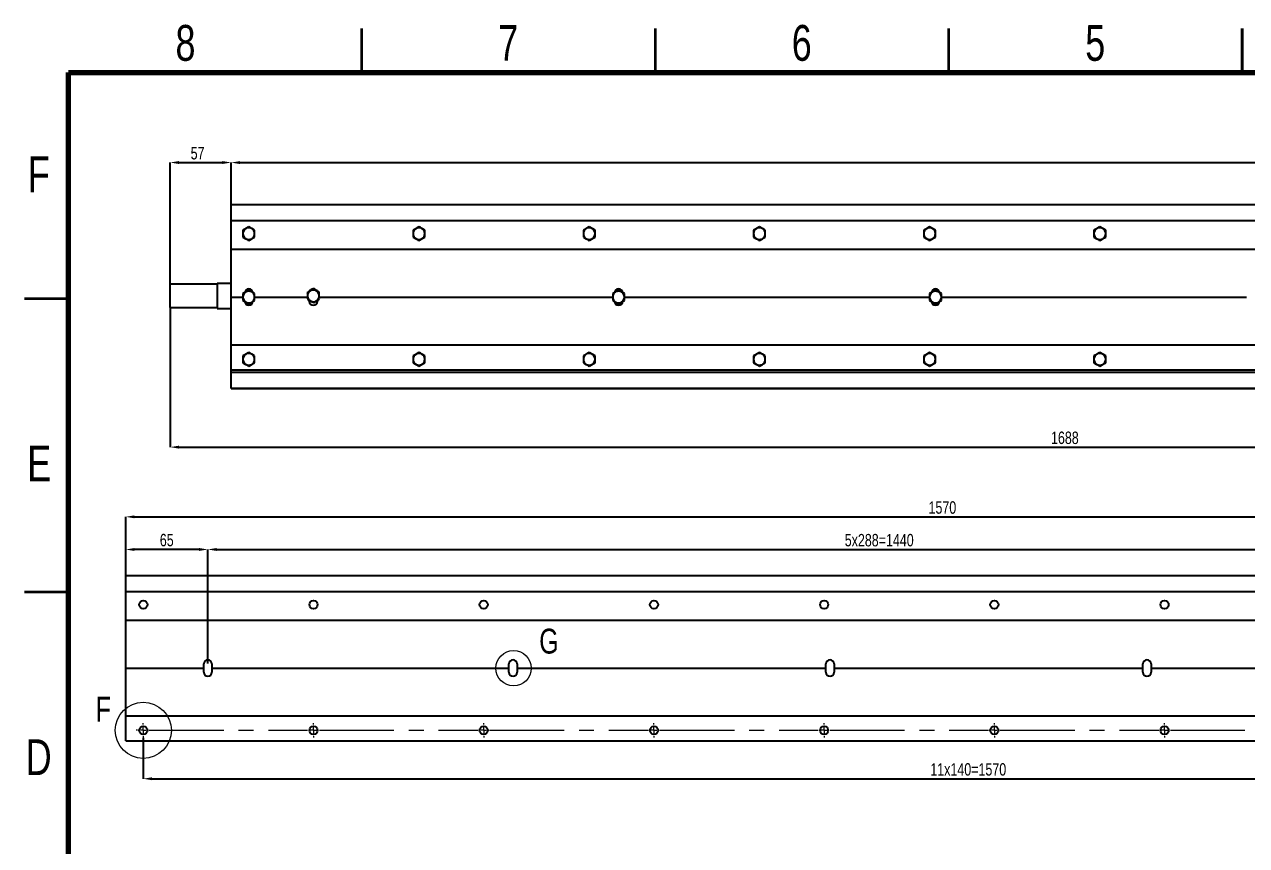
# Model space of a CAD drawing. Header units: millimetres. Extents: x -361 to 14022, y -1822 to 1455.
# Drawn here: x 3750.8 to 3959, y 153.8 to 293.6 of the extents above; entities that cross this region are included whole.
import ezdxf

# ---------------------------------------------------------------- set-up
doc = ezdxf.new("R2010")
doc.units = ezdxf.units.MM
doc.linetypes.add('CENTERX2', pattern=[20.32, 12.7, -2.54, 2.54, -2.54])
doc.styles.add('SLDTEXTSTYLE0', font='TXT', dxfattribs={"width": 0.75})
doc.dimstyles.new('SLDDIMSTYLE10', dxfattribs={"dimtxt": 2.116667, "dimasz": 1.5, "dimexe": 0, "dimexo": 0.0625, "dimgap": 0.529167, "dimtad": 1, "dimdec": 1, "dimlfac": 5, "dimrnd": 1e-09, "dimzin": 4, "dimdsep": 46, "dimtxsty": 'SLDTEXTSTYLE0', "dimsah": 1, "dimcen": 0.09, "dimadec": 0, "dimazin": 1, "dimtfac": 1, "dimtdec": 1, "dimtofl": 0, "dimtmove": 0, "dimatfit": 3, "dimfxl": 1, "dimfrac": 2, "dimtolj": 1, "dimtzin": 12, "dimarcsym": 0})
doc.dimstyles.new('SLDDIMSTYLE9', dxfattribs={"dimtxt": 2.116667, "dimasz": 1.5, "dimexe": 0, "dimexo": 0.0625, "dimgap": 0.529167, "dimtad": 1, "dimdec": 1, "dimlfac": 5, "dimrnd": 1e-09, "dimzin": 4, "dimdsep": 46, "dimtxsty": 'SLDTEXTSTYLE0', "dimsah": 1, "dimcen": 0.09, "dimadec": 0, "dimazin": 1, "dimtfac": 1, "dimtdec": 1, "dimtmove": 0, "dimatfit": 0, "dimfxl": 1, "dimfrac": 2, "dimtolj": 1, "dimtzin": 12, "dimarcsym": 0})

# ---------------------------------------------------------------- blocks, each defined once
blk = doc.blocks.new('*D133')
at = {"color": 0, "linetype": 'Continuous', "lineweight": -2, "transparency": 16777216}
for p, q in [((3786.02, 263), (3786.02, 270.08)), ((3787.52, 270.08), (4080.52, 270.08)), ((4082.02, 263), (4082.02, 270.08))]:
    blk.add_line(p, q, dxfattribs=at)
at = {"color": 0, "linetype": 'Continuous', "transparency": 16777216}
for points in [[(3787.52, 270.33), (3787.52, 269.83), (3786.02, 270.08)], [(4080.52, 270.33), (4080.52, 269.83), (4082.02, 270.08)]]:
    blk.add_solid(points, dxfattribs=at)
at = {"layer": 'Defpoints', "color": 0, "linetype": 'Continuous', "transparency": 16777216}
for p in [(4082.02, 270.08), (3786.02, 262.94), (4082.02, 262.94)]:
    blk.add_point(p, dxfattribs=at)
at = {"color": 0, "linetype": 'Continuous', "lineweight": 18, "transparency": 16777216, "insert": (4040.73, 272.73), "char_height": 2.117, "attachment_point": 2, "style": 'SLDTEXTSTYLE0'}
blk.add_mtext('\\A1;1570', dxfattribs=at)
blk = doc.blocks.new('*D134')
at = {"color": 0, "linetype": 'Continuous', "lineweight": -2, "transparency": 16777216}
for p, q in [((3775.62, 249.44), (3775.62, 270.09)), ((3777.12, 270.09), (3784.52, 270.09)), ((3786.02, 255.38), (3786.02, 270.09))]:
    blk.add_line(p, q, dxfattribs=at)
at = {"color": 0, "linetype": 'Continuous', "transparency": 16777216}
for points in [[(3777.12, 270.34), (3777.12, 269.84), (3775.62, 270.09)], [(3784.52, 270.34), (3784.52, 269.84), (3786.02, 270.09)]]:
    blk.add_solid(points, dxfattribs=at)
at = {"layer": 'Defpoints', "color": 0, "linetype": 'Continuous', "transparency": 16777216}
for p in [(3786.02, 270.09), (3786.02, 255.32), (3775.62, 249.38)]:
    blk.add_point(p, dxfattribs=at)
at = {"color": 0, "linetype": 'Continuous', "lineweight": 18, "transparency": 16777216, "insert": (3780.29, 272.73), "char_height": 2.117, "attachment_point": 2, "style": 'SLDTEXTSTYLE0'}
blk.add_mtext('\\A1;57', dxfattribs=at)
blk = doc.blocks.new('*D135')
at = {"color": 0, "linetype": 'Continuous', "lineweight": -2, "transparency": 16777216}
for p, q in [((3775.62, 245.32), (3775.62, 221.62)), ((4092.42, 245.32), (4092.42, 221.62)), ((3777.12, 221.62), (4090.92, 221.62))]:
    blk.add_line(p, q, dxfattribs=at)
at = {"color": 0, "linetype": 'Continuous', "transparency": 16777216}
for points in [[(3777.12, 221.87), (3777.12, 221.37), (3775.62, 221.62)], [(4090.92, 221.87), (4090.92, 221.37), (4092.42, 221.62)]]:
    blk.add_solid(points, dxfattribs=at)
at = {"layer": 'Defpoints', "color": 0, "linetype": 'Continuous', "transparency": 16777216}
for p in [(3775.62, 245.38), (4092.42, 245.38), (4092.42, 221.62)]:
    blk.add_point(p, dxfattribs=at)
at = {"color": 0, "linetype": 'Continuous', "lineweight": 18, "transparency": 16777216, "insert": (3928.06, 224.27), "char_height": 2.117, "attachment_point": 2, "style": 'SLDTEXTSTYLE0'}
blk.add_mtext('\\A1;1688', dxfattribs=at)
blk = doc.blocks.new('*D109')
at = {"color": 0, "linetype": 'Continuous', "lineweight": -2, "transparency": 16777216}
for p, q in [((3768.04, 192.2), (3768.04, 209.75)), ((3769.54, 209.75), (4062.54, 209.75)), ((4064.04, 192.2), (4064.04, 209.75))]:
    blk.add_line(p, q, dxfattribs=at)
at = {"color": 0, "linetype": 'Continuous', "transparency": 16777216}
for points in [[(3769.54, 210), (3769.54, 209.5), (3768.04, 209.75)], [(4062.54, 210), (4062.54, 209.5), (4064.04, 209.75)]]:
    blk.add_solid(points, dxfattribs=at)
at = {"layer": 'Defpoints', "color": 0, "linetype": 'Continuous', "transparency": 16777216}
for p in [(4064.04, 209.75), (3768.04, 192.14), (4064.04, 192.14)]:
    blk.add_point(p, dxfattribs=at)
at = {"color": 0, "linetype": 'Continuous', "lineweight": 18, "transparency": 16777216, "insert": (3907.19, 212.4), "char_height": 2.117, "attachment_point": 2, "style": 'SLDTEXTSTYLE0'}
blk.add_mtext('\\A1;1570', dxfattribs=at)
blk = doc.blocks.new('*D110')
at = {"color": 0, "linetype": 'Continuous', "lineweight": -2, "transparency": 16777216}
for p, q in [((3771.04, 172.13), (3771.04, 165.15)), ((4061.04, 172.13), (4061.04, 165.15)), ((3772.54, 165.15), (4059.54, 165.15))]:
    blk.add_line(p, q, dxfattribs=at)
at = {"color": 0, "linetype": 'Continuous', "transparency": 16777216}
for points in [[(3772.54, 165.4), (3772.54, 164.9), (3771.04, 165.15)], [(4059.54, 165.4), (4059.54, 164.9), (4061.04, 165.15)]]:
    blk.add_solid(points, dxfattribs=at)
at = {"layer": 'Defpoints', "color": 0, "linetype": 'Continuous', "transparency": 16777216}
for p in [(3771.04, 172.2), (4061.04, 172.2), (4061.04, 165.15)]:
    blk.add_point(p, dxfattribs=at)
at = {"color": 0, "linetype": 'Continuous', "lineweight": 18, "transparency": 16777216, "insert": (3911.6, 167.8), "char_height": 2.1167, "attachment_point": 2, "style": 'SLDTEXTSTYLE0'}
blk.add_mtext('\\A1;11x140=1570', dxfattribs=at)
blk = doc.blocks.new('*D113')
at = {"color": 0, "linetype": 'Continuous', "lineweight": -2, "transparency": 16777216}
for p, q in [((3782.04, 184.76), (3782.04, 204.19)), ((3783.54, 204.19), (4048.54, 204.19)), ((4050.04, 184.76), (4050.04, 204.19))]:
    blk.add_line(p, q, dxfattribs=at)
at = {"color": 0, "linetype": 'Continuous', "transparency": 16777216}
for points in [[(3783.54, 204.44), (3783.54, 203.94), (3782.04, 204.19)], [(4048.54, 204.44), (4048.54, 203.94), (4050.04, 204.19)]]:
    blk.add_solid(points, dxfattribs=at)
at = {"layer": 'Defpoints', "color": 0, "linetype": 'Continuous', "transparency": 16777216}
for p in [(4050.04, 204.19), (3782.04, 184.7), (4050.04, 184.7)]:
    blk.add_point(p, dxfattribs=at)
at = {"color": 0, "linetype": 'Continuous', "lineweight": 18, "transparency": 16777216, "insert": (3896.43, 206.84), "char_height": 2.1167, "attachment_point": 2, "style": 'SLDTEXTSTYLE0'}
blk.add_mtext('\\A1;5x288=1440', dxfattribs=at)
blk = doc.blocks.new('SW_CENTERMARKSYMBOL_0')
at = {"color": 0, "linetype": 'Continuous', "lineweight": 0}
for p, q in [((-262, 0), (-262.2, 0)), ((-261, 0), (-261.5, 0)), ((-261, 1), (-261, 1.2)), ((-261, 0), (-261, 0.5)), ((-261, 0), (-261, -0.5)), ((-261, 0), (-260.5, 0)), ((-232, 0), (-232.5, 0)), ((-232, 1), (-232, 1.2)), ((-232, 0), (-232, 0.5)), ((-232, 0), (-232, -0.5)), ((-232, 0), (-231.5, 0)), ((-203, 0), (-203.5, 0)), ((-203, 1), (-203, 1.2)), ((-203, 0), (-203, 0.5)), ((-203, 0), (-203, -0.5)), ((-203, 0), (-202.5, 0)), ((-174, 0), (-174.5, 0)), ((-174, 1), (-174, 1.2)), ((-174, 0), (-174, 0.5)), ((-174, 0), (-174, -0.5)), ((-174, 0), (-173.5, 0)), ((-145, 0), (-145.5, 0)), ((-145, 1), (-145, 1.2)), ((-145, 0), (-145, 0.5)), ((-145, 0), (-145, -0.5)), ((-145, 0), (-144.5, 0)), ((-116, 0), (-116.5, 0)), ((-116, 1), (-116, 1.2)), ((-116, 0), (-116, 0.5)), ((-116, 0), (-116, -0.5)), ((-116, 0), (-115.5, 0)), ((-87, 0), (-87.5, 0)), ((-87, 1), (-87, 1.2)), ((-87, 0), (-87, 0.5)), ((-87, 0), (-87, -0.5)), ((-87, 0), (-86.5, 0)), ((-261, -1), (-261, -1.2)), ((-232, -1), (-232, -1.2)), ((-203, -1), (-203, -1.2)), ((-174, -1), (-174, -1.2)), ((-145, -1), (-145, -1.2)), ((-116, -1), (-116, -1.2)), ((-87, -1), (-87, -1.2))]:
    blk.add_line(p, q, dxfattribs=at)
at = {"color": 0, "linetype": 'CENTERX2', "lineweight": 0}
for p, q in [((-260, 0), (-233, 0)), ((-231, 0), (-204, 0)), ((-202, 0), (-175, 0)), ((-173, 0), (-146, 0)), ((-144, 0), (-117, 0)), ((-115, 0), (-88, 0)), ((-86, 0), (-59, 0))]:
    blk.add_line(p, q, dxfattribs=at)
blk = doc.blocks.new('*D152')
at = {"color": 0, "linetype": 'Continuous', "lineweight": -2, "transparency": 16777216}
for p, q in [((3768.04, 186.57), (3768.04, 204.19)), ((3780.54, 204.19), (3769.54, 204.19)), ((3782.04, 184.76), (3782.04, 204.19))]:
    blk.add_line(p, q, dxfattribs=at)
at = {"color": 0, "linetype": 'Continuous', "transparency": 16777216}
for points in [[(3769.54, 204.44), (3769.54, 203.94), (3768.04, 204.19)], [(3780.54, 204.44), (3780.54, 203.94), (3782.04, 204.19)]]:
    blk.add_solid(points, dxfattribs=at)
at = {"layer": 'Defpoints', "color": 0, "linetype": 'Continuous', "transparency": 16777216}
for p in [(3768.04, 204.19), (3768.04, 186.5), (3782.04, 184.7)]:
    blk.add_point(p, dxfattribs=at)
at = {"color": 0, "linetype": 'Continuous', "lineweight": 18, "transparency": 16777216, "insert": (3775.04, 205.78), "char_height": 2.117, "attachment_point": 5, "style": 'SLDTEXTSTYLE0'}
blk.add_mtext('\\A1;65', dxfattribs=at)

msp = doc.modelspace()

# ---------------------------------------------------------------- linework, layer by layer
at = {"color": 7, "linetype": 'Continuous', "lineweight": 35}
for p, q in [((3808.293202, 285.397813), (3808.293202, 292.897813)), ((3858.293202, 285.397813), (3858.293202, 292.897813)), ((3908.293202, 285.397813), (3908.293202, 292.897813)), ((3958.293202, 292.897813), (3958.293202, 285.397813)), ((3958.293202, 285.397813), (3958.293202, 292.897813)), ((3758.293202, 246.897813), (3750.793202, 246.897813)), ((3758.293202, 196.897813), (3750.793202, 196.897813))]:
    msp.add_line(p, q, dxfattribs=at)
at = {"color": 7, "linetype": 'Continuous', "lineweight": 70}
for p, q in [((3758.293202, 8.397813), (3758.293202, 285.397813)), ((3758.293202, 285.397813), (4158.293202, 285.397813))]:
    msp.add_line(p, q, dxfattribs=at)
at = {"color": 7, "linetype": 'Continuous', "lineweight": 25}
for p, q in [((3786.016991, 262.938304), (4082.016991, 262.938304)), ((3786.016991, 260.233712), (3786.016991, 262.938304)), ((3786.016991, 260.233712), (4082.016991, 260.233712)), ((3786.016991, 255.321061), (3786.016991, 260.233712)), ((3789.016991, 259.134823), (3788.516991, 258.846148)), ((3790.016991, 258.557472), (3789.516991, 258.846148)), ((3818.016991, 259.134823), (3817.516991, 258.846148)), ((3819.016991, 258.557472), (3818.516991, 258.846148)), ((3847.016991, 259.134823), (3846.516991, 258.846148)), ((3848.016991, 258.557472), (3847.516991, 258.846148)), ((3876.016991, 259.134823), (3875.516991, 258.846148)), ((3877.016991, 258.557472), (3876.516991, 258.846148)), ((3905.016991, 259.134823), (3904.516991, 258.846148)), ((3906.016991, 258.557472), (3905.516991, 258.846148)), ((3934.016991, 259.134823), (3933.516991, 258.846148)), ((3935.016991, 258.557472), (3934.516991, 258.846148)), ((3788.016991, 257.402772), (3788.516991, 257.114097)), ((3789.016991, 256.825422), (3789.516991, 257.114097)), ((3817.016991, 257.402772), (3817.516991, 257.114097)), ((3818.016991, 256.825422), (3818.516991, 257.114097)), ((3846.016991, 257.402772), (3846.516991, 257.114097)), ((3847.016991, 256.825422), (3847.516991, 257.114097)), ((3875.016991, 257.402772), (3875.516991, 257.114097)), ((3876.016991, 256.825422), (3876.516991, 257.114097)), ((3904.016991, 257.402772), (3904.516991, 257.114097)), ((3905.016991, 256.825422), (3905.516991, 257.114097)), ((3933.016991, 257.402772), (3933.516991, 257.114097)), ((3934.016991, 256.825422), (3934.516991, 257.114097)), ((3786.016991, 247.180122), (3786.016991, 255.321061)), ((3786.016991, 255.321061), (4082.016991, 255.321061)), ((3783.616991, 249.380122), (3775.616991, 249.380122)), ((3775.616991, 245.380122), (3775.616991, 249.380122)), ((3786.016991, 249.510122), (3783.616991, 249.510122)), ((3783.616991, 249.510122), (3783.616991, 245.250122)), ((3789.016991, 248.334823), (3788.516991, 248.046148)), ((3790.016991, 247.757472), (3789.516991, 248.046148)), ((3799.953219, 248.53306), (3799.469925, 248.217212)), ((3800.983579, 248.01182), (3800.468399, 248.27244)), ((3852.016991, 248.334823), (3851.516991, 248.046148)), ((3853.016991, 247.757472), (3852.516991, 248.046148)), ((3906.016991, 248.334823), (3905.516991, 248.046148)), ((3907.016991, 247.757472), (3906.516991, 248.046148)), ((3786.016991, 247.180122), (3788.016991, 247.180122)), ((3786.016991, 239.039183), (3786.016991, 247.180122)), ((3788.016991, 246.602772), (3788.516991, 246.314097)), ((3789.016991, 246.025422), (3789.516991, 246.314097)), ((3790.016991, 247.180122), (3799.026525, 247.180122)), ((3799.050403, 246.748425), (3799.565583, 246.487804)), ((3799.316991, 246.480122), (3799.316991, 246.613563)), ((3800.080763, 246.227184), (3800.564057, 246.543033)), ((3800.716991, 246.64298), (3800.716991, 246.480122)), ((3801.029582, 247.180122), (3851.016991, 247.180122)), ((3851.016991, 246.602772), (3851.516991, 246.314097)), ((3852.016991, 246.025422), (3852.516991, 246.314097)), ((3853.016991, 247.180122), (3905.016991, 247.180122)), ((3905.016991, 246.602772), (3905.516991, 246.314097)), ((3906.016991, 246.025422), (3906.516991, 246.314097)), ((3907.016991, 247.180122), (3959.016991, 247.180122)), ((3775.616991, 245.380122), (3783.616991, 245.380122)), ((3783.616991, 245.250122), (3786.016991, 245.250122)), ((3786.016991, 239.039183), (4082.016991, 239.039183)), ((3786.016991, 234.780122), (3786.016991, 239.039183)), ((3789.016991, 237.734823), (3788.516991, 237.446148)), ((3790.016991, 237.157472), (3789.516991, 237.446148)), ((3818.016991, 237.734823), (3817.516991, 237.446148)), ((3819.016991, 237.157472), (3818.516991, 237.446148)), ((3847.016991, 237.734823), (3846.516991, 237.446148)), ((3848.016991, 237.157472), (3847.516991, 237.446148)), ((3876.016991, 237.734823), (3875.516991, 237.446148)), ((3877.016991, 237.157472), (3876.516991, 237.446148)), ((3905.016991, 237.734823), (3904.516991, 237.446148)), ((3906.016991, 237.157472), (3905.516991, 237.446148)), ((3934.016991, 237.734823), (3933.516991, 237.446148)), ((3935.016991, 237.157472), (3934.516991, 237.446148)), ((3788.016991, 236.002772), (3788.516991, 235.714097)), ((3789.016991, 235.425422), (3789.516991, 235.714097)), ((3817.016991, 236.002772), (3817.516991, 235.714097)), ((3818.016991, 235.425422), (3818.516991, 235.714097)), ((3846.016991, 236.002772), (3846.516991, 235.714097)), ((3847.016991, 235.425422), (3847.516991, 235.714097)), ((3875.016991, 236.002772), (3875.516991, 235.714097)), ((3876.016991, 235.425422), (3876.516991, 235.714097)), ((3904.016991, 236.002772), (3904.516991, 235.714097)), ((3905.016991, 235.425422), (3905.516991, 235.714097)), ((3933.016991, 236.002772), (3933.516991, 235.714097)), ((3934.016991, 235.425422), (3934.516991, 235.714097)), ((3786.016991, 234.780122), (4082.016991, 234.780122)), ((3786.016991, 234.380122), (3786.016991, 234.780122)), ((3786.016991, 231.67553), (3786.016991, 234.380122)), ((3786.016991, 234.380122), (4082.016991, 234.380122)), ((3786.016991, 231.67553), (4082.016991, 231.67553)), ((3786.016991, 231.62194), (3786.016991, 231.67553)), ((3786.016991, 231.62194), (4082.016991, 231.62194)), ((3768.044908, 199.7535), (4064.044912, 199.7535)), ((3768.044908, 197.04888), (3768.044908, 199.7535)), ((3768.044908, 197.04888), (4064.044912, 197.04888)), ((3768.044908, 192.136313), (3768.044908, 197.04888)), ((3768.044908, 183.994986), (3768.044908, 192.136313)), ((3768.044908, 192.136313), (4064.044912, 192.136313)), ((3768.044908, 175.854422), (3768.044908, 183.994986)), ((3768.044908, 183.994986), (3771.744902, 183.994986)), ((3771.744902, 183.994986), (3781.344921, 183.994986)), ((3781.344921, 183.994986), (3781.344921, 184.695364)), ((3781.344921, 183.29537), (3781.344921, 183.994986)), ((3782.744915, 184.695364), (3782.744915, 183.994986)), ((3782.744915, 183.994986), (3782.744915, 183.29537)), ((3782.744915, 183.994986), (3833.344919, 183.994986)), ((3833.344919, 183.994986), (3833.344919, 184.695364)), ((3833.344919, 183.29537), (3833.344919, 183.994986)), ((3834.744913, 184.695364), (3834.744913, 183.994986)), ((3834.744913, 183.994986), (3834.744913, 183.29537)), ((3834.744913, 183.994986), (3887.344916, 183.994986)), ((3887.344916, 183.994986), (3887.344916, 184.695364)), ((3887.344916, 183.29537), (3887.344916, 183.994986)), ((3888.744909, 184.695364), (3888.744909, 183.994986)), ((3888.744909, 183.994986), (3888.744909, 183.29537)), ((3888.744909, 183.994986), (3941.344912, 183.994986)), ((3941.344912, 183.994986), (3941.344912, 184.695364)), ((3941.344912, 183.29537), (3941.344912, 183.994986)), ((3942.744906, 184.695364), (3942.744906, 183.994986)), ((3942.744906, 183.994986), (3942.744906, 183.29537)), ((3942.744906, 183.994986), (3995.344914, 183.994986)), ((3768.044908, 175.854422), (4064.044912, 175.854422)), ((3768.044908, 171.594931), (3768.044908, 175.854422)), ((3768.044908, 171.594931), (4064.044912, 171.594931))]:
    msp.add_line(p, q, dxfattribs=at)
for centre in [(3771.044912, 194.79514), (3800.044912, 194.79514), (3829.044912, 194.79514), (3858.044912, 194.79514), (3887.044912, 194.79514), (3916.044912, 194.79514), (3945.044912, 194.79514), (3771.044912, 173.39514), (3800.044912, 173.39514), (3829.044912, 173.39514), (3858.044912, 173.39514), (3887.044912, 173.39514), (3916.044912, 173.39514), (3945.044912, 173.39514)]:
    msp.add_circle(centre, 0.7, dxfattribs=at)
at = {"color": 7, "linetype": 'Continuous', "lineweight": 18}
for centre, radius in [((3834.126137, 183.975055), 3.002422), ((3771.044912, 173.39514), 4.779654)]:
    msp.add_circle(centre, radius, dxfattribs=at)
at = {"color": 7, "linetype": 'Continuous', "lineweight": 25}
for centre, radius, start, end in [((3789.016991, 257.980122), 1, 120, 180), ((3789.016991, 257.980122), 1, 60, 120), ((3789.016991, 257.980122), 1, 0, 60), ((3818.016991, 257.980122), 1, 120, 180), ((3818.016991, 257.980122), 1, 60, 120), ((3818.016991, 257.980122), 1, 0, 60), ((3847.016991, 257.980122), 1, 120, 180), ((3847.016991, 257.980122), 1, 60, 120), ((3847.016991, 257.980122), 1, 0, 60), ((3876.016991, 257.980122), 1, 120, 180), ((3876.016991, 257.980122), 1, 60, 120), ((3876.016991, 257.980122), 1, 0, 60), ((3905.016991, 257.980122), 1, 120, 180), ((3905.016991, 257.980122), 1, 60, 120), ((3905.016991, 257.980122), 1, 0, 60), ((3934.016991, 257.980122), 1, 120, 180), ((3934.016991, 257.980122), 1, 60, 120), ((3934.016991, 257.980122), 1, 0, 60), ((3789.016991, 257.980122), 1, 180, 240), ((3789.016991, 257.980122), 1, 240, 300), ((3789.016991, 257.980122), 1, 300, 0), ((3818.016991, 257.980122), 1, 180, 240), ((3818.016991, 257.980122), 1, 240, 300), ((3818.016991, 257.980122), 1, 300, 0), ((3847.016991, 257.980122), 1, 180, 240), ((3847.016991, 257.980122), 1, 240, 300), ((3847.016991, 257.980122), 1, 300, 0), ((3876.016991, 257.980122), 1, 180, 240), ((3876.016991, 257.980122), 1, 240, 300), ((3876.016991, 257.980122), 1, 300, 0), ((3905.016991, 257.980122), 1, 180, 240), ((3905.016991, 257.980122), 1, 240, 300), ((3905.016991, 257.980122), 1, 300, 0), ((3934.016991, 257.980122), 1, 180, 240), ((3934.016991, 257.980122), 1, 240, 300), ((3934.016991, 257.980122), 1, 300, 0), ((3789.016991, 247.180122), 1, 120, 180), ((3789.016991, 247.880122), 0.7, 0, 180), ((3789.016991, 247.180122), 1, 60, 120), ((3789.016991, 247.180122), 1, 360, 60), ((3800.016991, 247.380122), 1, 123.16597483, 183.16597483), ((3800.016991, 247.880122), 0.7, 26.62962508, 155.13090723), ((3800.016991, 247.380122), 1, 63.16597483, 123.16597483), ((3800.016991, 247.380122), 1, 3.16597483, 63.16597483), ((3852.016991, 247.180122), 1, 120, 180), ((3852.016991, 247.880122), 0.7, 0, 180), ((3852.016991, 247.180122), 1, 60, 120), ((3852.016991, 247.180122), 1, 360, 60), ((3906.016991, 247.180122), 1, 120, 180), ((3906.016991, 247.880122), 0.7, 0, 180), ((3906.016991, 247.180122), 1, 60, 120), ((3906.016991, 247.180122), 1, 360, 60), ((3789.016991, 247.180122), 1, 180, 240), ((3789.016991, 246.480122), 0.7, 180, 0), ((3789.016991, 247.180122), 1, 240, 300), ((3789.016991, 247.180122), 1, 300, 360), ((3800.016991, 247.380122), 1, 183.16597483, 243.16597483), ((3800.016991, 246.480122), 0.7, 180, 0), ((3800.016991, 247.380122), 1, 243.16597483, 303.16597483), ((3800.016991, 247.380122), 1, 303.16597483, 3.16597483), ((3852.016991, 247.180122), 1, 180, 240), ((3852.016991, 246.480122), 0.7, 180, 0), ((3852.016991, 247.180122), 1, 240, 300), ((3852.016991, 247.180122), 1, 300, 360), ((3906.016991, 247.180122), 1, 180, 240), ((3906.016991, 246.480122), 0.7, 180, 0), ((3906.016991, 247.180122), 1, 240, 300), ((3906.016991, 247.180122), 1, 300, 360), ((3789.016991, 236.580122), 1, 120, 180), ((3789.016991, 236.580122), 1, 60, 120), ((3789.016991, 236.580122), 1, 0, 60), ((3818.016991, 236.580122), 1, 120, 180), ((3818.016991, 236.580122), 1, 60, 120), ((3818.016991, 236.580122), 1, 0, 60), ((3847.016991, 236.580122), 1, 120, 180), ((3847.016991, 236.580122), 1, 60, 120), ((3847.016991, 236.580122), 1, 0, 60), ((3876.016991, 236.580122), 1, 120, 180), ((3876.016991, 236.580122), 1, 60, 120), ((3876.016991, 236.580122), 1, 0, 60), ((3905.016991, 236.580122), 1, 120, 180), ((3905.016991, 236.580122), 1, 60, 120), ((3905.016991, 236.580122), 1, 0, 60), ((3934.016991, 236.580122), 1, 120, 180), ((3934.016991, 236.580122), 1, 60, 120), ((3934.016991, 236.580122), 1, 0, 60), ((3789.016991, 236.580122), 1, 180, 240), ((3789.016991, 236.580122), 1, 240, 300), ((3789.016991, 236.580122), 1, 300, 0), ((3818.016991, 236.580122), 1, 180, 240), ((3818.016991, 236.580122), 1, 240, 300), ((3818.016991, 236.580122), 1, 300, 0), ((3847.016991, 236.580122), 1, 180, 240), ((3847.016991, 236.580122), 1, 240, 300), ((3847.016991, 236.580122), 1, 300, 0), ((3876.016991, 236.580122), 1, 180, 240), ((3876.016991, 236.580122), 1, 240, 300), ((3876.016991, 236.580122), 1, 300, 0), ((3905.016991, 236.580122), 1, 180, 240), ((3905.016991, 236.580122), 1, 240, 300), ((3905.016991, 236.580122), 1, 300, 0), ((3934.016991, 236.580122), 1, 180, 240), ((3934.016991, 236.580122), 1, 240, 300), ((3934.016991, 236.580122), 1, 300, 0), ((3782.044912, 184.69514), 0.7, 0, 180), ((3834.044912, 184.69514), 0.7, 0, 180), ((3888.044912, 184.69514), 0.7, 0, 180), ((3942.044912, 184.69514), 0.7, 0, 180), ((3782.044912, 183.29514), 0.7, 180, 0), ((3834.044912, 183.29514), 0.7, 180, 0), ((3888.044912, 183.29514), 0.7, 180, 0), ((3942.044912, 183.29514), 0.7, 180, 0)]:
    msp.add_arc(centre, radius, start, end, dxfattribs=at)
for points, knots in [([(3788.516991, 258.846148), (3788.505138, 258.839304), (3788.336294, 258.741822), (3788.170835, 258.646294), (3788.016991, 258.557472)], [0, 0, 0, 0, 0.0702005767, 1, 1, 1, 1]), ([(3788.016991, 258.557472), (3788.016991, 258.517806), (3788.016991, 258.329815), (3788.016991, 258.134347), (3788.016991, 257.980122)], [0, 0, 0, 0, 0.2110007622, 1, 1, 1, 1]), ([(3789.516991, 258.846148), (3789.505138, 258.852991), (3789.336294, 258.950473), (3789.170835, 259.046001), (3789.016991, 259.134823)], [0, 0, 0, 0, 0.0702005767, 1, 1, 1, 1]), ([(3790.016991, 257.980122), (3790.016991, 258.134347), (3790.016991, 258.329815), (3790.016991, 258.517806), (3790.016991, 258.557472)], [0, 0, 0, 0, 0.7889992378, 1, 1, 1, 1]), ([(3817.516991, 258.846148), (3817.505138, 258.839304), (3817.336294, 258.741822), (3817.170835, 258.646294), (3817.016991, 258.557472)], [0, 0, 0, 0, 0.0702005767, 1, 1, 1, 1]), ([(3817.016991, 258.557472), (3817.016991, 258.517806), (3817.016991, 258.329815), (3817.016991, 258.134347), (3817.016991, 257.980122)], [0, 0, 0, 0, 0.2110007622, 1, 1, 1, 1]), ([(3818.516991, 258.846148), (3818.505138, 258.852991), (3818.336294, 258.950473), (3818.170835, 259.046001), (3818.016991, 259.134823)], [0, 0, 0, 0, 0.0702005767, 1, 1, 1, 1]), ([(3819.016991, 257.980122), (3819.016991, 258.134347), (3819.016991, 258.329815), (3819.016991, 258.517806), (3819.016991, 258.557472)], [0, 0, 0, 0, 0.7889992378, 1, 1, 1, 1]), ([(3846.516991, 258.846148), (3846.505138, 258.839304), (3846.336294, 258.741822), (3846.170835, 258.646294), (3846.016991, 258.557472)], [0, 0, 0, 0, 0.0702005767, 1, 1, 1, 1]), ([(3846.016991, 258.557472), (3846.016991, 258.517806), (3846.016991, 258.329815), (3846.016991, 258.134347), (3846.016991, 257.980122)], [0, 0, 0, 0, 0.2110007622, 1, 1, 1, 1]), ([(3847.516991, 258.846148), (3847.505138, 258.852991), (3847.336294, 258.950473), (3847.170835, 259.046001), (3847.016991, 259.134823)], [0, 0, 0, 0, 0.0702005767, 1, 1, 1, 1]), ([(3848.016991, 257.980122), (3848.016991, 258.134347), (3848.016991, 258.329815), (3848.016991, 258.517806), (3848.016991, 258.557472)], [0, 0, 0, 0, 0.7889992378, 1, 1, 1, 1]), ([(3875.516991, 258.846148), (3875.505138, 258.839304), (3875.336294, 258.741822), (3875.170835, 258.646294), (3875.016991, 258.557472)], [0, 0, 0, 0, 0.0702005767, 1, 1, 1, 1]), ([(3875.016991, 258.557472), (3875.016991, 258.517806), (3875.016991, 258.329815), (3875.016991, 258.134347), (3875.016991, 257.980122)], [0, 0, 0, 0, 0.2110007622, 1, 1, 1, 1]), ([(3876.516991, 258.846148), (3876.505138, 258.852991), (3876.336294, 258.950473), (3876.170835, 259.046001), (3876.016991, 259.134823)], [0, 0, 0, 0, 0.0702005767, 1, 1, 1, 1]), ([(3877.016991, 257.980122), (3877.016991, 258.134347), (3877.016991, 258.329815), (3877.016991, 258.517806), (3877.016991, 258.557472)], [0, 0, 0, 0, 0.7889992378, 1, 1, 1, 1]), ([(3904.516991, 258.846148), (3904.505138, 258.839304), (3904.336294, 258.741822), (3904.170835, 258.646294), (3904.016991, 258.557472)], [0, 0, 0, 0, 0.0702005767, 1, 1, 1, 1]), ([(3904.016991, 258.557472), (3904.016991, 258.517806), (3904.016991, 258.329815), (3904.016991, 258.134347), (3904.016991, 257.980122)], [0, 0, 0, 0, 0.2110007622, 1, 1, 1, 1]), ([(3905.516991, 258.846148), (3905.505138, 258.852991), (3905.336294, 258.950473), (3905.170835, 259.046001), (3905.016991, 259.134823)], [0, 0, 0, 0, 0.0702005767, 1, 1, 1, 1]), ([(3906.016991, 257.980122), (3906.016991, 258.134347), (3906.016991, 258.329815), (3906.016991, 258.517806), (3906.016991, 258.557472)], [0, 0, 0, 0, 0.7889992378, 1, 1, 1, 1]), ([(3933.516991, 258.846148), (3933.505138, 258.839304), (3933.336294, 258.741822), (3933.170835, 258.646294), (3933.016991, 258.557472)], [0, 0, 0, 0, 0.0702005767, 1, 1, 1, 1]), ([(3933.016991, 258.557472), (3933.016991, 258.517806), (3933.016991, 258.329815), (3933.016991, 258.134347), (3933.016991, 257.980122)], [0, 0, 0, 0, 0.2110007622, 1, 1, 1, 1]), ([(3934.516991, 258.846148), (3934.505138, 258.852991), (3934.336294, 258.950473), (3934.170835, 259.046001), (3934.016991, 259.134823)], [0, 0, 0, 0, 0.0702005767, 1, 1, 1, 1]), ([(3935.016991, 257.980122), (3935.016991, 258.134347), (3935.016991, 258.329815), (3935.016991, 258.517806), (3935.016991, 258.557472)], [0, 0, 0, 0, 0.7889992378, 1, 1, 1, 1]), ([(3788.016991, 257.980122), (3788.016991, 257.934829), (3788.016991, 257.73947), (3788.016991, 257.549046), (3788.016991, 257.402772)], [0, 0, 0, 0, 0.2318492728, 1, 1, 1, 1]), ([(3788.516991, 257.114097), (3788.528844, 257.107254), (3788.697688, 257.009771), (3788.863147, 256.914243), (3789.016991, 256.825422)], [0, 0, 0, 0, 0.0702005767, 1, 1, 1, 1]), ([(3789.516991, 257.114097), (3789.528844, 257.12094), (3789.697688, 257.218422), (3789.863147, 257.31395), (3790.016991, 257.402772)], [0, 0, 0, 0, 0.0702005767, 1, 1, 1, 1]), ([(3790.016991, 257.402772), (3790.016991, 257.549046), (3790.016991, 257.73947), (3790.016991, 257.934829), (3790.016991, 257.980122)], [0, 0, 0, 0, 0.7681507272, 1, 1, 1, 1]), ([(3817.016991, 257.980122), (3817.016991, 257.934829), (3817.016991, 257.73947), (3817.016991, 257.549046), (3817.016991, 257.402772)], [0, 0, 0, 0, 0.2318492728, 1, 1, 1, 1]), ([(3817.516991, 257.114097), (3817.528844, 257.107254), (3817.697688, 257.009771), (3817.863147, 256.914243), (3818.016991, 256.825422)], [0, 0, 0, 0, 0.0702005767, 1, 1, 1, 1]), ([(3818.516991, 257.114097), (3818.528844, 257.12094), (3818.697688, 257.218422), (3818.863147, 257.31395), (3819.016991, 257.402772)], [0, 0, 0, 0, 0.0702005767, 1, 1, 1, 1]), ([(3819.016991, 257.402772), (3819.016991, 257.549046), (3819.016991, 257.73947), (3819.016991, 257.934829), (3819.016991, 257.980122)], [0, 0, 0, 0, 0.7681507272, 1, 1, 1, 1]), ([(3846.016991, 257.980122), (3846.016991, 257.934829), (3846.016991, 257.73947), (3846.016991, 257.549046), (3846.016991, 257.402772)], [0, 0, 0, 0, 0.2318492728, 1, 1, 1, 1]), ([(3846.516991, 257.114097), (3846.528844, 257.107254), (3846.697688, 257.009771), (3846.863147, 256.914243), (3847.016991, 256.825422)], [0, 0, 0, 0, 0.0702005767, 1, 1, 1, 1]), ([(3847.516991, 257.114097), (3847.528844, 257.12094), (3847.697688, 257.218422), (3847.863147, 257.31395), (3848.016991, 257.402772)], [0, 0, 0, 0, 0.0702005767, 1, 1, 1, 1]), ([(3848.016991, 257.402772), (3848.016991, 257.549046), (3848.016991, 257.73947), (3848.016991, 257.934829), (3848.016991, 257.980122)], [0, 0, 0, 0, 0.7681507272, 1, 1, 1, 1]), ([(3875.016991, 257.980122), (3875.016991, 257.934829), (3875.016991, 257.73947), (3875.016991, 257.549046), (3875.016991, 257.402772)], [0, 0, 0, 0, 0.2318492728, 1, 1, 1, 1]), ([(3875.516991, 257.114097), (3875.528844, 257.107254), (3875.697688, 257.009771), (3875.863147, 256.914243), (3876.016991, 256.825422)], [0, 0, 0, 0, 0.0702005767, 1, 1, 1, 1]), ([(3876.516991, 257.114097), (3876.528844, 257.12094), (3876.697688, 257.218422), (3876.863147, 257.31395), (3877.016991, 257.402772)], [0, 0, 0, 0, 0.0702005767, 1, 1, 1, 1]), ([(3877.016991, 257.402772), (3877.016991, 257.549046), (3877.016991, 257.73947), (3877.016991, 257.934829), (3877.016991, 257.980122)], [0, 0, 0, 0, 0.7681507272, 1, 1, 1, 1]), ([(3904.016991, 257.980122), (3904.016991, 257.934829), (3904.016991, 257.73947), (3904.016991, 257.549046), (3904.016991, 257.402772)], [0, 0, 0, 0, 0.2318492728, 1, 1, 1, 1]), ([(3904.516991, 257.114097), (3904.528844, 257.107254), (3904.697688, 257.009771), (3904.863147, 256.914243), (3905.016991, 256.825422)], [0, 0, 0, 0, 0.0702005767, 1, 1, 1, 1]), ([(3905.516991, 257.114097), (3905.528844, 257.12094), (3905.697688, 257.218422), (3905.863147, 257.31395), (3906.016991, 257.402772)], [0, 0, 0, 0, 0.0702005767, 1, 1, 1, 1]), ([(3906.016991, 257.402772), (3906.016991, 257.549046), (3906.016991, 257.73947), (3906.016991, 257.934829), (3906.016991, 257.980122)], [0, 0, 0, 0, 0.7681507272, 1, 1, 1, 1]), ([(3933.016991, 257.980122), (3933.016991, 257.934829), (3933.016991, 257.73947), (3933.016991, 257.549046), (3933.016991, 257.402772)], [0, 0, 0, 0, 0.2318492728, 1, 1, 1, 1]), ([(3933.516991, 257.114097), (3933.528844, 257.107254), (3933.697688, 257.009771), (3933.863147, 256.914243), (3934.016991, 256.825422)], [0, 0, 0, 0, 0.0702005767, 1, 1, 1, 1]), ([(3934.516991, 257.114097), (3934.528844, 257.12094), (3934.697688, 257.218422), (3934.863147, 257.31395), (3935.016991, 257.402772)], [0, 0, 0, 0, 0.0702005767, 1, 1, 1, 1]), ([(3935.016991, 257.402772), (3935.016991, 257.549046), (3935.016991, 257.73947), (3935.016991, 257.934829), (3935.016991, 257.980122)], [0, 0, 0, 0, 0.7681507272, 1, 1, 1, 1]), ([(3788.516991, 248.046148), (3788.505138, 248.039304), (3788.336294, 247.941822), (3788.170835, 247.846294), (3788.016991, 247.757472)], [0, 0, 0, 0, 0.0702005767, 1, 1, 1, 1]), ([(3789.516991, 248.046148), (3789.505138, 248.052991), (3789.336294, 248.150473), (3789.170835, 248.246001), (3789.016991, 248.334823)], [0, 0, 0, 0, 0.07020057671, 1, 1, 1, 1]), ([(3799.469925, 248.217212), (3799.458468, 248.209724), (3799.295265, 248.103066), (3799.135334, 247.998545), (3798.986631, 247.901363)], [0, 0, 0, 0, 0.0702005767, 1, 1, 1, 1]), ([(3798.986631, 247.901363), (3798.988822, 247.861757), (3798.999204, 247.674053), (3799.01, 247.478883), (3799.018517, 247.324894)], [0, 0, 0, 0, 0.2110007622, 1, 1, 1, 1]), ([(3800.468399, 248.27244), (3800.456186, 248.278618), (3800.282215, 248.366627), (3800.111733, 248.452871), (3799.953219, 248.53306)], [0, 0, 0, 0, 0.0702005767, 1, 1, 1, 1]), ([(3801.015465, 247.435351), (3801.006947, 247.58934), (3800.996152, 247.78451), (3800.985769, 247.972214), (3800.983579, 248.01182)], [0, 0, 0, 0, 0.7889992377, 1, 1, 1, 1]), ([(3851.516991, 248.046148), (3851.505138, 248.039304), (3851.336294, 247.941822), (3851.170835, 247.846294), (3851.016991, 247.757472)], [0, 0, 0, 0, 0.0702005767, 1, 1, 1, 1]), ([(3852.516991, 248.046148), (3852.505138, 248.052991), (3852.336294, 248.150473), (3852.170835, 248.246001), (3852.016991, 248.334823)], [0, 0, 0, 0, 0.07020057671, 1, 1, 1, 1]), ([(3905.516991, 248.046148), (3905.505138, 248.039304), (3905.336294, 247.941822), (3905.170835, 247.846294), (3905.016991, 247.757472)], [0, 0, 0, 0, 0.0702005767, 1, 1, 1, 1]), ([(3906.516991, 248.046148), (3906.505138, 248.052991), (3906.336294, 248.150473), (3906.170835, 248.246001), (3906.016991, 248.334823)], [0, 0, 0, 0, 0.07020057671, 1, 1, 1, 1]), ([(3788.016991, 247.757472), (3788.016991, 247.717806), (3788.016991, 247.529815), (3788.016991, 247.334347), (3788.016991, 247.180122)], [0, 0, 0, 0, 0.2110007622, 1, 1, 1, 1]), ([(3788.016991, 247.180122), (3788.016991, 247.134829), (3788.016991, 246.93947), (3788.016991, 246.749046), (3788.016991, 246.602772)], [0, 0, 0, 0, 0.2318492728, 1, 1, 1, 1]), ([(3788.516991, 246.314097), (3788.528844, 246.307254), (3788.697688, 246.209771), (3788.863147, 246.114243), (3789.016991, 246.025422)], [0, 0, 0, 0, 0.0702005767, 1, 1, 1, 1]), ([(3789.516991, 246.314097), (3789.528844, 246.32094), (3789.697688, 246.418422), (3789.863147, 246.51395), (3790.016991, 246.602772)], [0, 0, 0, 0, 0.0702005767, 1, 1, 1, 1]), ([(3790.016991, 247.180122), (3790.016991, 247.334347), (3790.016991, 247.529815), (3790.016991, 247.717806), (3790.016991, 247.757472)], [0, 0, 0, 0, 0.7889992377, 1, 1, 1, 1]), ([(3790.016991, 246.602772), (3790.016991, 246.749046), (3790.016991, 246.93947), (3790.016991, 247.134829), (3790.016991, 247.180122)], [0, 0, 0, 0, 0.7681507276, 1, 1, 1, 1]), ([(3799.018517, 247.324894), (3799.021019, 247.279669), (3799.031808, 247.084609), (3799.042325, 246.894476), (3799.050403, 246.748425)], [0, 0, 0, 0, 0.23184927277, 1, 1, 1, 1]), ([(3799.565583, 246.487804), (3799.577796, 246.481626), (3799.751767, 246.393618), (3799.922249, 246.307374), (3800.080763, 246.227184)], [0, 0, 0, 0, 0.07020057671, 1, 1, 1, 1]), ([(3800.564057, 246.543033), (3800.575514, 246.55052), (3800.738717, 246.657179), (3800.898647, 246.761699), (3801.047351, 246.858882)], [0, 0, 0, 0, 0.0702005767, 1, 1, 1, 1]), ([(3801.047351, 246.858882), (3801.039272, 247.004933), (3801.028756, 247.195066), (3801.017966, 247.390126), (3801.015465, 247.435351)], [0, 0, 0, 0, 0.7681507276, 1, 1, 1, 1]), ([(3851.016991, 247.757472), (3851.016991, 247.717806), (3851.016991, 247.529815), (3851.016991, 247.334347), (3851.016991, 247.180122)], [0, 0, 0, 0, 0.2110007622, 1, 1, 1, 1]), ([(3851.016991, 247.180122), (3851.016991, 247.134829), (3851.016991, 246.93947), (3851.016991, 246.749046), (3851.016991, 246.602772)], [0, 0, 0, 0, 0.2318492728, 1, 1, 1, 1]), ([(3851.516991, 246.314097), (3851.528844, 246.307254), (3851.697688, 246.209771), (3851.863147, 246.114243), (3852.016991, 246.025422)], [0, 0, 0, 0, 0.0702005767, 1, 1, 1, 1]), ([(3852.516991, 246.314097), (3852.528844, 246.32094), (3852.697688, 246.418422), (3852.863147, 246.51395), (3853.016991, 246.602772)], [0, 0, 0, 0, 0.0702005767, 1, 1, 1, 1]), ([(3853.016991, 247.180122), (3853.016991, 247.334347), (3853.016991, 247.529815), (3853.016991, 247.717806), (3853.016991, 247.757472)], [0, 0, 0, 0, 0.7889992377, 1, 1, 1, 1]), ([(3853.016991, 246.602772), (3853.016991, 246.749046), (3853.016991, 246.93947), (3853.016991, 247.134829), (3853.016991, 247.180122)], [0, 0, 0, 0, 0.7681507276, 1, 1, 1, 1]), ([(3905.016991, 247.757472), (3905.016991, 247.717806), (3905.016991, 247.529815), (3905.016991, 247.334347), (3905.016991, 247.180122)], [0, 0, 0, 0, 0.2110007622, 1, 1, 1, 1]), ([(3905.016991, 247.180122), (3905.016991, 247.134829), (3905.016991, 246.93947), (3905.016991, 246.749046), (3905.016991, 246.602772)], [0, 0, 0, 0, 0.2318492728, 1, 1, 1, 1]), ([(3905.516991, 246.314097), (3905.528844, 246.307254), (3905.697688, 246.209771), (3905.863147, 246.114243), (3906.016991, 246.025422)], [0, 0, 0, 0, 0.0702005767, 1, 1, 1, 1]), ([(3906.516991, 246.314097), (3906.528844, 246.32094), (3906.697688, 246.418422), (3906.863147, 246.51395), (3907.016991, 246.602772)], [0, 0, 0, 0, 0.0702005767, 1, 1, 1, 1]), ([(3907.016991, 247.180122), (3907.016991, 247.334347), (3907.016991, 247.529815), (3907.016991, 247.717806), (3907.016991, 247.757472)], [0, 0, 0, 0, 0.7889992377, 1, 1, 1, 1]), ([(3907.016991, 246.602772), (3907.016991, 246.749046), (3907.016991, 246.93947), (3907.016991, 247.134829), (3907.016991, 247.180122)], [0, 0, 0, 0, 0.7681507276, 1, 1, 1, 1]), ([(3788.516991, 237.446148), (3788.505138, 237.439304), (3788.336294, 237.341822), (3788.170835, 237.246294), (3788.016991, 237.157472)], [0, 0, 0, 0, 0.0702005767, 1, 1, 1, 1]), ([(3789.516991, 237.446148), (3789.505138, 237.452991), (3789.336294, 237.550473), (3789.170835, 237.646001), (3789.016991, 237.734823)], [0, 0, 0, 0, 0.0702005767, 1, 1, 1, 1]), ([(3817.516991, 237.446148), (3817.505138, 237.439304), (3817.336294, 237.341822), (3817.170835, 237.246294), (3817.016991, 237.157472)], [0, 0, 0, 0, 0.0702005767, 1, 1, 1, 1]), ([(3818.516991, 237.446148), (3818.505138, 237.452991), (3818.336294, 237.550473), (3818.170835, 237.646001), (3818.016991, 237.734823)], [0, 0, 0, 0, 0.0702005767, 1, 1, 1, 1]), ([(3846.516991, 237.446148), (3846.505138, 237.439304), (3846.336294, 237.341822), (3846.170835, 237.246294), (3846.016991, 237.157472)], [0, 0, 0, 0, 0.0702005767, 1, 1, 1, 1]), ([(3847.516991, 237.446148), (3847.505138, 237.452991), (3847.336294, 237.550473), (3847.170835, 237.646001), (3847.016991, 237.734823)], [0, 0, 0, 0, 0.0702005767, 1, 1, 1, 1]), ([(3875.516991, 237.446148), (3875.505138, 237.439304), (3875.336294, 237.341822), (3875.170835, 237.246294), (3875.016991, 237.157472)], [0, 0, 0, 0, 0.0702005767, 1, 1, 1, 1]), ([(3876.516991, 237.446148), (3876.505138, 237.452991), (3876.336294, 237.550473), (3876.170835, 237.646001), (3876.016991, 237.734823)], [0, 0, 0, 0, 0.0702005767, 1, 1, 1, 1]), ([(3904.516991, 237.446148), (3904.505138, 237.439304), (3904.336294, 237.341822), (3904.170835, 237.246294), (3904.016991, 237.157472)], [0, 0, 0, 0, 0.0702005767, 1, 1, 1, 1]), ([(3905.516991, 237.446148), (3905.505138, 237.452991), (3905.336294, 237.550473), (3905.170835, 237.646001), (3905.016991, 237.734823)], [0, 0, 0, 0, 0.0702005767, 1, 1, 1, 1]), ([(3933.516991, 237.446148), (3933.505138, 237.439304), (3933.336294, 237.341822), (3933.170835, 237.246294), (3933.016991, 237.157472)], [0, 0, 0, 0, 0.0702005767, 1, 1, 1, 1]), ([(3934.516991, 237.446148), (3934.505138, 237.452991), (3934.336294, 237.550473), (3934.170835, 237.646001), (3934.016991, 237.734823)], [0, 0, 0, 0, 0.0702005767, 1, 1, 1, 1]), ([(3788.016991, 237.157472), (3788.016991, 237.117806), (3788.016991, 236.929815), (3788.016991, 236.734347), (3788.016991, 236.580122)], [0, 0, 0, 0, 0.21100076219, 1, 1, 1, 1]), ([(3788.016991, 236.580122), (3788.016991, 236.534829), (3788.016991, 236.33947), (3788.016991, 236.149046), (3788.016991, 236.002772)], [0, 0, 0, 0, 0.2318492728, 1, 1, 1, 1]), ([(3788.516991, 235.714097), (3788.528844, 235.707254), (3788.697688, 235.609771), (3788.863147, 235.514243), (3789.016991, 235.425422)], [0, 0, 0, 0, 0.0702005767, 1, 1, 1, 1]), ([(3789.516991, 235.714097), (3789.528844, 235.72094), (3789.697688, 235.818422), (3789.863147, 235.91395), (3790.016991, 236.002772)], [0, 0, 0, 0, 0.0702005767, 1, 1, 1, 1]), ([(3790.016991, 236.580122), (3790.016991, 236.734347), (3790.016991, 236.929815), (3790.016991, 237.117806), (3790.016991, 237.157472)], [0, 0, 0, 0, 0.7889992378, 1, 1, 1, 1]), ([(3790.016991, 236.002772), (3790.016991, 236.149046), (3790.016991, 236.33947), (3790.016991, 236.534829), (3790.016991, 236.580122)], [0, 0, 0, 0, 0.7681507272, 1, 1, 1, 1]), ([(3817.016991, 237.157472), (3817.016991, 237.117806), (3817.016991, 236.929815), (3817.016991, 236.734347), (3817.016991, 236.580122)], [0, 0, 0, 0, 0.21100076219, 1, 1, 1, 1]), ([(3817.016991, 236.580122), (3817.016991, 236.534829), (3817.016991, 236.33947), (3817.016991, 236.149046), (3817.016991, 236.002772)], [0, 0, 0, 0, 0.2318492728, 1, 1, 1, 1]), ([(3817.516991, 235.714097), (3817.528844, 235.707254), (3817.697688, 235.609771), (3817.863147, 235.514243), (3818.016991, 235.425422)], [0, 0, 0, 0, 0.0702005767, 1, 1, 1, 1]), ([(3818.516991, 235.714097), (3818.528844, 235.72094), (3818.697688, 235.818422), (3818.863147, 235.91395), (3819.016991, 236.002772)], [0, 0, 0, 0, 0.0702005767, 1, 1, 1, 1]), ([(3819.016991, 236.580122), (3819.016991, 236.734347), (3819.016991, 236.929815), (3819.016991, 237.117806), (3819.016991, 237.157472)], [0, 0, 0, 0, 0.7889992378, 1, 1, 1, 1]), ([(3819.016991, 236.002772), (3819.016991, 236.149046), (3819.016991, 236.33947), (3819.016991, 236.534829), (3819.016991, 236.580122)], [0, 0, 0, 0, 0.7681507272, 1, 1, 1, 1]), ([(3846.016991, 237.157472), (3846.016991, 237.117806), (3846.016991, 236.929815), (3846.016991, 236.734347), (3846.016991, 236.580122)], [0, 0, 0, 0, 0.21100076219, 1, 1, 1, 1]), ([(3846.016991, 236.580122), (3846.016991, 236.534829), (3846.016991, 236.33947), (3846.016991, 236.149046), (3846.016991, 236.002772)], [0, 0, 0, 0, 0.2318492728, 1, 1, 1, 1]), ([(3846.516991, 235.714097), (3846.528844, 235.707254), (3846.697688, 235.609771), (3846.863147, 235.514243), (3847.016991, 235.425422)], [0, 0, 0, 0, 0.0702005767, 1, 1, 1, 1]), ([(3847.516991, 235.714097), (3847.528844, 235.72094), (3847.697688, 235.818422), (3847.863147, 235.91395), (3848.016991, 236.002772)], [0, 0, 0, 0, 0.0702005767, 1, 1, 1, 1]), ([(3848.016991, 236.580122), (3848.016991, 236.734347), (3848.016991, 236.929815), (3848.016991, 237.117806), (3848.016991, 237.157472)], [0, 0, 0, 0, 0.7889992378, 1, 1, 1, 1]), ([(3848.016991, 236.002772), (3848.016991, 236.149046), (3848.016991, 236.33947), (3848.016991, 236.534829), (3848.016991, 236.580122)], [0, 0, 0, 0, 0.7681507272, 1, 1, 1, 1]), ([(3875.016991, 237.157472), (3875.016991, 237.117806), (3875.016991, 236.929815), (3875.016991, 236.734347), (3875.016991, 236.580122)], [0, 0, 0, 0, 0.21100076219, 1, 1, 1, 1]), ([(3875.016991, 236.580122), (3875.016991, 236.534829), (3875.016991, 236.33947), (3875.016991, 236.149046), (3875.016991, 236.002772)], [0, 0, 0, 0, 0.2318492728, 1, 1, 1, 1]), ([(3875.516991, 235.714097), (3875.528844, 235.707254), (3875.697688, 235.609771), (3875.863147, 235.514243), (3876.016991, 235.425422)], [0, 0, 0, 0, 0.0702005767, 1, 1, 1, 1]), ([(3876.516991, 235.714097), (3876.528844, 235.72094), (3876.697688, 235.818422), (3876.863147, 235.91395), (3877.016991, 236.002772)], [0, 0, 0, 0, 0.0702005767, 1, 1, 1, 1]), ([(3877.016991, 236.580122), (3877.016991, 236.734347), (3877.016991, 236.929815), (3877.016991, 237.117806), (3877.016991, 237.157472)], [0, 0, 0, 0, 0.7889992378, 1, 1, 1, 1]), ([(3877.016991, 236.002772), (3877.016991, 236.149046), (3877.016991, 236.33947), (3877.016991, 236.534829), (3877.016991, 236.580122)], [0, 0, 0, 0, 0.7681507272, 1, 1, 1, 1]), ([(3904.016991, 237.157472), (3904.016991, 237.117806), (3904.016991, 236.929815), (3904.016991, 236.734347), (3904.016991, 236.580122)], [0, 0, 0, 0, 0.21100076219, 1, 1, 1, 1]), ([(3904.016991, 236.580122), (3904.016991, 236.534829), (3904.016991, 236.33947), (3904.016991, 236.149046), (3904.016991, 236.002772)], [0, 0, 0, 0, 0.2318492728, 1, 1, 1, 1]), ([(3904.516991, 235.714097), (3904.528844, 235.707254), (3904.697688, 235.609771), (3904.863147, 235.514243), (3905.016991, 235.425422)], [0, 0, 0, 0, 0.0702005767, 1, 1, 1, 1]), ([(3905.516991, 235.714097), (3905.528844, 235.72094), (3905.697688, 235.818422), (3905.863147, 235.91395), (3906.016991, 236.002772)], [0, 0, 0, 0, 0.0702005767, 1, 1, 1, 1]), ([(3906.016991, 236.580122), (3906.016991, 236.734347), (3906.016991, 236.929815), (3906.016991, 237.117806), (3906.016991, 237.157472)], [0, 0, 0, 0, 0.7889992378, 1, 1, 1, 1]), ([(3906.016991, 236.002772), (3906.016991, 236.149046), (3906.016991, 236.33947), (3906.016991, 236.534829), (3906.016991, 236.580122)], [0, 0, 0, 0, 0.7681507272, 1, 1, 1, 1]), ([(3933.016991, 237.157472), (3933.016991, 237.117806), (3933.016991, 236.929815), (3933.016991, 236.734347), (3933.016991, 236.580122)], [0, 0, 0, 0, 0.21100076219, 1, 1, 1, 1]), ([(3933.016991, 236.580122), (3933.016991, 236.534829), (3933.016991, 236.33947), (3933.016991, 236.149046), (3933.016991, 236.002772)], [0, 0, 0, 0, 0.2318492728, 1, 1, 1, 1]), ([(3933.516991, 235.714097), (3933.528844, 235.707254), (3933.697688, 235.609771), (3933.863147, 235.514243), (3934.016991, 235.425422)], [0, 0, 0, 0, 0.0702005767, 1, 1, 1, 1]), ([(3934.516991, 235.714097), (3934.528844, 235.72094), (3934.697688, 235.818422), (3934.863147, 235.91395), (3935.016991, 236.002772)], [0, 0, 0, 0, 0.0702005767, 1, 1, 1, 1]), ([(3935.016991, 236.580122), (3935.016991, 236.734347), (3935.016991, 236.929815), (3935.016991, 237.117806), (3935.016991, 237.157472)], [0, 0, 0, 0, 0.7889992378, 1, 1, 1, 1]), ([(3935.016991, 236.002772), (3935.016991, 236.149046), (3935.016991, 236.33947), (3935.016991, 236.534829), (3935.016991, 236.580122)], [0, 0, 0, 0, 0.7681507272, 1, 1, 1, 1])]:
    msp.add_open_spline(points, degree=3, knots=knots, dxfattribs=at)

# ---------------------------------------------------------------- block references
at = {"color": 7, "linetype": 'Continuous', "lineweight": 0}
msp.add_blockref('SW_CENTERMARKSYMBOL_0', (4032.044912, 173.39514), dxfattribs=at)

# ---------------------------------------------------------------- texts
at = {"color": 7, "linetype": 'Continuous', "lineweight": 0, "char_height": 6.096, "attachment_point": 2, "style": 'SLDTEXTSTYLE0'}
for s, insert in [('8', (3778.231818, 293.511504)), ('6', (3883.231818, 293.511504)), ('7', (3833.231818, 293.511504)), ('5', (3933.231818, 293.511504)), ('F', (3753.229702, 271.123504)), ('E', (3753.303785, 221.873504)), ('D', (3753.223352, 171.873504))]:
    msp.add_mtext(s, dxfattribs=dict(at, insert=insert))
at = {"color": 7, "linetype": 'Continuous', "lineweight": 18, "char_height": 4.233333, "attachment_point": 1, "style": 'SLDTEXTSTYLE0'}
for s, insert in [('G', (3838.498531, 190.702323)), ('F', (3762.942549, 179.104125))]:
    msp.add_mtext(s, dxfattribs=dict(at, insert=insert))

# ---------------------------------------------------------------- dimensions: what is measured, and where the dimension line sits
at = {"color": 7, "linetype": 'Continuous', "lineweight": 18}
for base, p1, p2, text, dimstyle, picture, middle in [((3786.016991, 270.085585), (3775.616991, 249.380122), (3786.016991, 255.321061), '57', 'SLDDIMSTYLE9', '*D134', (3780.285988, 270.085585)), ((4082.016991, 270.080423), (3786.016991, 262.938304), (4082.016991, 262.938304), '1570', 'SLDDIMSTYLE10', '*D133', (4040.733881, 270.080423)), ((4092.416991, 221.62194), (3775.616991, 245.380122), (4092.416991, 245.380122), '1688', 'SLDDIMSTYLE10', '*D135', (3928.060109, 221.62194)), ((4064.044912, 209.753323), (3768.044912, 192.136079), (4064.044912, 192.136079), '1570', 'SLDDIMSTYLE10', '*D109', (3907.191082, 209.753323)), ((4050.044912, 204.193985), (3782.044912, 184.69514), (4050.044912, 184.69514), '5x288=1440', 'SLDDIMSTYLE10', '*D113', (3896.427697, 204.193985)), ((4061.044912, 165.151837), (3771.044912, 172.19514), (4061.044912, 172.19514), '11x140=1570', 'SLDDIMSTYLE10', '*D110', (3911.601653, 165.151837))]:
    dim = msp.add_linear_dim(base=base, p1=p1, p2=p2, text=text, dimstyle=dimstyle, dxfattribs=at)
    dim.commit()
    dim.dimension.update_dxf_attribs({"geometry": picture, "text_midpoint": middle, "dimtype": 160})
dim = msp.add_linear_dim(base=(3768.044908, 204.193985), p1=(3782.044912, 184.69514), p2=(3768.044908, 186.504344), text='65', dimstyle='SLDDIMSTYLE10', dxfattribs=at)
dim.commit()
dim.dimension.update_dxf_attribs({"geometry": '*D152', "text_midpoint": (3775.04491, 205.781485)})

doc.saveas('drawing.dxf')
